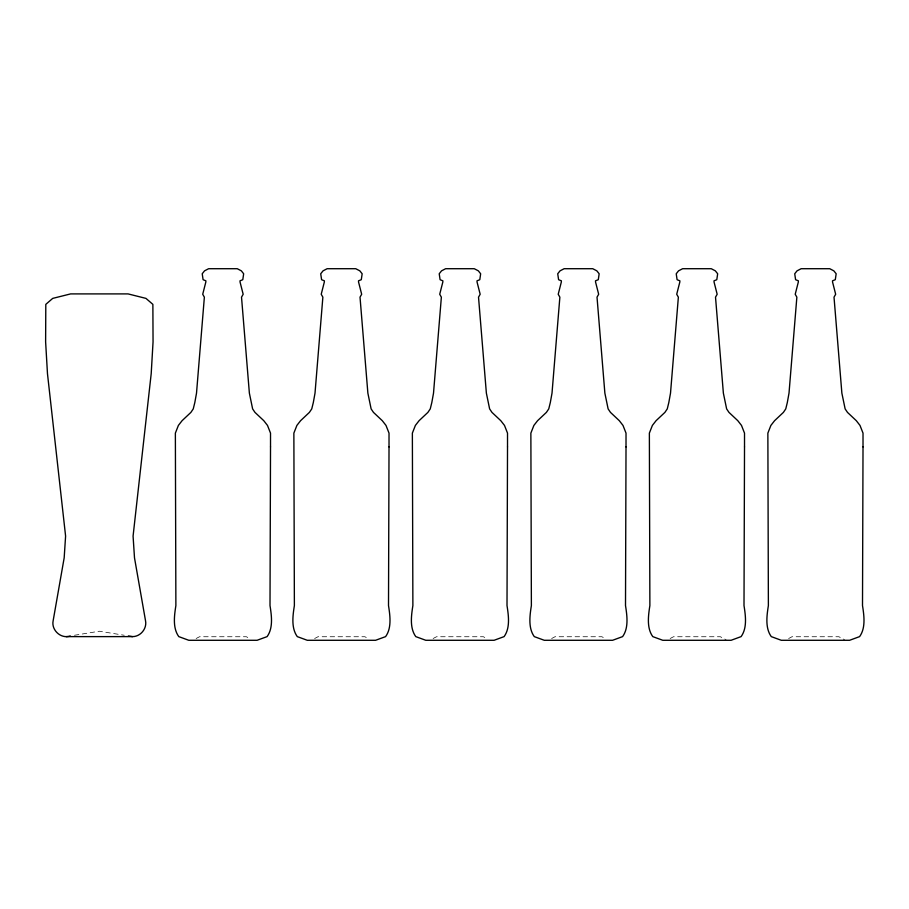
<?xml version="1.0" encoding="UTF-8"?>
<svg xmlns="http://www.w3.org/2000/svg" width="909" height="909" viewBox="0 0 909 909"><rect width="100%" height="100%" fill="white"/><g stroke="black" fill="none" stroke-linecap="round" stroke-linejoin="round"><path stroke-width="0.68" stroke-dasharray="4.54 3.41" d="M196.139 638.516L199.525 636.743L246.362 636.743L249.748 638.516M314.639 638.516L318.025 636.743L364.861 636.743L368.247 638.516M433.138 638.516L436.525 636.743L483.361 636.743L486.747 638.516M551.638 638.516L555.024 636.743L601.86 636.743L605.246 638.516M670.138 638.516L673.524 636.743L720.36 636.743L726.007 639.697M788.637 638.516L792.023 636.743L838.859 636.743L844.506 639.697M74.436 635.266L99.342 631.232L124.249 635.266"/><path stroke-width="1.36" d="M66.13 636.618L132.544 636.618C140.531 636.641 147.122 628.596 145.531 620.779L134.498 557.842L133.078 536.105L151.201 373.679L153.053 341.898L152.871 304.367L145.963 298.391L128.055 293.902L70.618 293.902L52.711 298.391L45.802 304.367L45.62 341.898L47.473 373.679L65.596 536.105L64.175 557.842L53.142 620.779C51.12 630.153 61.13 639.3 70.277 635.948M128.396 635.948L132.544 636.618M270.518 446.898L270.007 605.576C271.552 615.461 273.37 627.994 267.098 636.618L257.099 640.288L188.788 640.288L178.789 636.618C172.517 627.994 174.335 615.461 175.88 605.576L175.369 433.116L178.391 425.423L182.084 420.685L190.901 412.391L193.253 408.902L194.821 402.528L196.514 393.142L204.366 297.163L202.718 294.266L205.854 281.938L205.854 280.813L203.093 279.711L202.218 273.768L204.548 270.837L208.638 268.712L237.249 268.712L241.34 270.837L243.657 273.768L242.794 279.711L240.033 280.813L240.033 281.938L243.169 294.266L241.521 297.163L249.373 393.142L252.622 408.902L254.975 412.391L263.792 420.685L267.496 425.423L270.518 433.116L270.518 446.898M389.018 446.898L388.507 605.576C390.052 615.461 391.87 627.994 385.598 636.618L375.599 640.288L307.287 640.288L297.288 636.618C291.016 627.994 292.834 615.461 294.38 605.576L293.868 433.116L296.891 425.423L300.584 420.685L309.401 412.391L311.753 408.902L313.321 402.528L315.014 393.142L322.865 297.163L321.218 294.266L324.354 281.938L324.354 280.813L321.593 279.711L320.718 273.768L323.047 270.837L327.138 268.712L355.749 268.712L359.839 270.837L362.157 273.768L361.293 279.711L358.532 280.813L358.532 281.938L361.668 294.266L360.021 297.163L367.872 393.142L371.122 408.902L373.474 412.391L382.291 420.685L385.995 425.423L389.018 433.116L389.018 446.898M507.517 446.898L507.006 605.576C508.551 615.461 510.369 627.994 504.097 636.618L494.098 640.288L425.787 640.288L415.788 636.618C409.516 627.994 411.334 615.461 412.879 605.576L412.368 433.116L415.39 425.423L419.083 420.685L427.9 412.391L430.252 408.902L431.82 402.528L433.513 393.142L441.365 297.163L439.717 294.266L442.853 281.938L442.853 280.813L440.092 279.711L439.217 273.768L441.547 270.837L445.637 268.712L474.248 268.712L478.339 270.837L480.656 273.768L479.793 279.711L477.032 280.813L477.032 281.938L480.168 294.266L478.52 297.163L486.372 393.142L489.621 408.902L491.974 412.391L500.791 420.685L504.495 425.423L507.517 433.116L507.517 446.898M626.017 446.898L625.506 605.576C627.051 615.461 628.869 627.994 622.597 636.618L612.598 640.288L544.286 640.288L534.287 636.618C528.015 627.994 529.833 615.461 531.379 605.576L530.867 433.116L533.89 425.423L537.583 420.685L546.4 412.391L548.752 408.902L550.32 402.528L552.013 393.142L559.864 297.163L558.217 294.266L561.353 281.938L561.353 280.813L558.592 279.711L557.717 273.768L560.046 270.837L564.137 268.712L592.748 268.712L596.838 270.837L599.156 273.768L598.292 279.711L595.531 280.813L595.531 281.938L598.667 294.266L597.02 297.163L604.871 393.142L608.121 408.902L610.473 412.391L619.302 420.685L622.995 425.423L626.017 433.116L626.017 446.898M744.516 446.898L744.005 605.576C745.55 615.461 747.368 627.994 741.096 636.618L731.097 640.288L662.786 640.288L652.787 636.618C646.515 627.994 648.333 615.461 649.878 605.576L649.367 433.116L652.389 425.423L656.082 420.685L664.911 412.391L667.263 408.902L668.819 402.528L670.512 393.142L678.364 297.163L676.716 294.266L679.852 281.938L679.852 280.813L677.091 279.711L676.228 273.768L678.546 270.837L682.636 268.712L711.247 268.712L715.338 270.837L717.667 273.768L716.792 279.711L714.031 280.813L714.031 281.938L717.167 294.266L715.519 297.163L723.371 393.142L726.632 408.902L728.973 412.391L737.801 420.685L741.494 425.423L744.516 433.116L744.516 446.898M863.016 446.898L862.505 605.576C864.05 615.461 865.868 627.994 859.596 636.618L849.597 640.288L781.286 640.288L771.286 636.618C765.014 627.994 766.832 615.461 768.378 605.576L767.866 433.116L770.889 425.423L774.593 420.685L783.41 412.391L785.762 408.902L787.319 402.528L789.012 393.142L796.863 297.163L795.216 294.266L798.352 281.938L798.352 280.813L795.591 279.711L794.727 273.768L797.045 270.837L801.136 268.712L829.747 268.712L833.837 270.837L836.166 273.768L835.291 279.711L832.53 280.813L832.53 281.938L835.666 294.266L834.019 297.163L841.87 393.142L845.131 408.902L847.483 412.391L856.301 420.685L859.994 425.423L863.016 433.116L863.016 446.898"/></g></svg>
